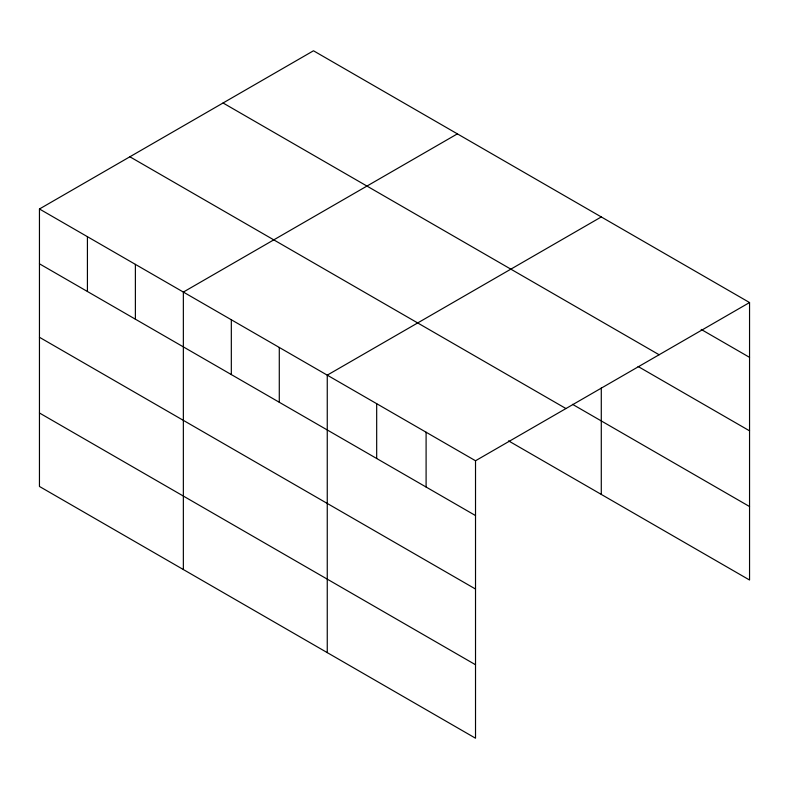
<?xml version="1.0" encoding="UTF-8"?>
<svg xmlns="http://www.w3.org/2000/svg" width="789" height="789" viewBox="0 0 789 789"><rect width="100%" height="100%" fill="white"/><g stroke="black" fill="none" stroke-linecap="round" stroke-linejoin="round"><path stroke-width="1.18" d="M39.45 208.986L475.52 460.756L475.52 738.218L39.45 486.458L39.45 208.986L313.48 50.782L749.55 302.542L749.55 580.014L508.55 440.873M457.383 133.864L183.354 292.068L183.354 569.54M601.287 216.945L327.257 375.15L327.257 652.621M475.52 460.756L749.55 302.542M701.184 329.427L749.55 357.358M223.05 102.984L659.121 354.754M638.084 366.481L749.55 430.833M572.508 404.323L749.55 506.538M129.879 156.784L565.95 408.544M39.45 263.802L475.52 515.562M39.45 337.278L475.52 589.038M39.45 412.982L475.52 664.742M601.287 387.971L601.287 494.407M426.099 432.214L426.099 487.03M376.678 403.682L376.678 458.498M279.286 347.456L279.286 402.272M231.325 319.762L231.325 374.578M135.383 264.374L135.383 319.19M87.421 236.68L87.421 291.496"/></g></svg>
